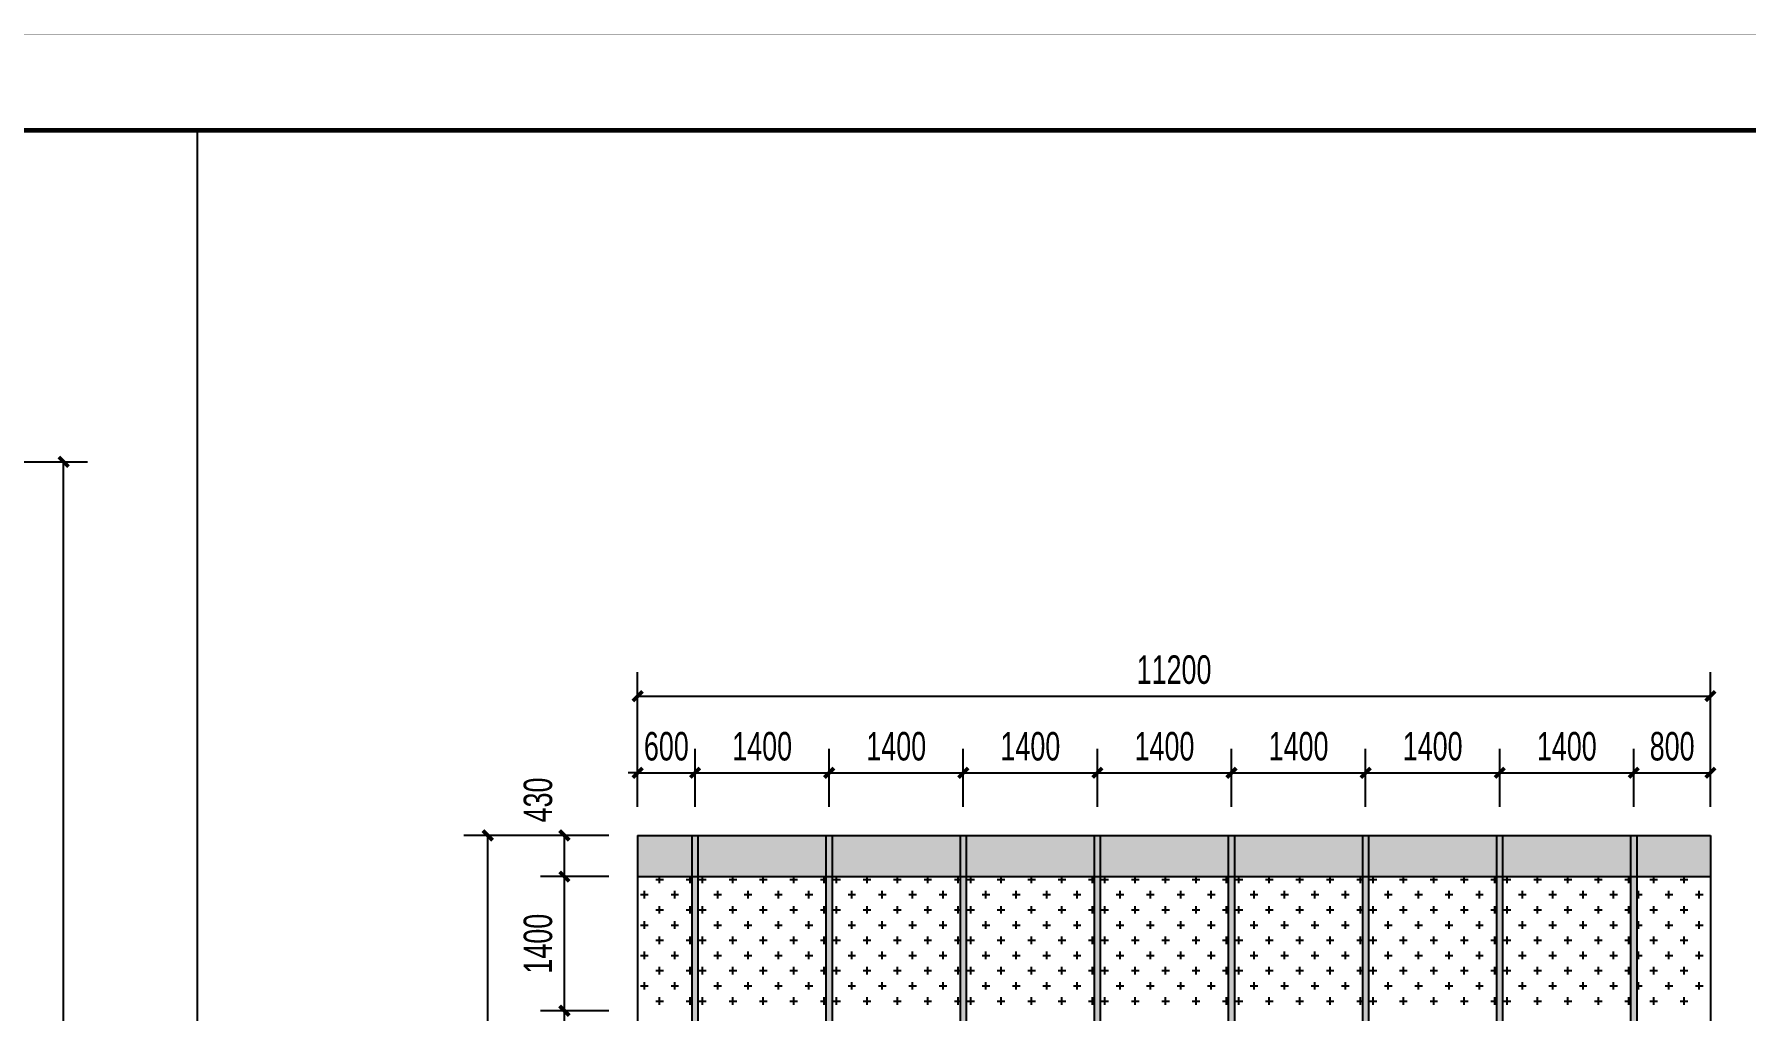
# Model space of a CAD drawing. Extents: x -3 to 440502, y -49243 to 59402.
# Drawn here: x 141707 to 159575, y 49209 to 59402 of the extents above; entities that cross this region are included whole.
import ezdxf

# ---------------------------------------------------------------- set-up
doc = ezdxf.new("R2010")
doc.units = 0
doc.header["$LTSCALE"] = 1000
doc.header["$MEASUREMENT"] = 0
for name, color, linetype in [('01-标注_尺寸', 124, 'Continuous'), ('05-填充_156', 156, 'Continuous'), ('05-填充_18', 18, 'Continuous'), ('A-0-图名图例', 2, 'Continuous'), ('D_铝板', 181, 'Continuous'), ('E-立面', 255, 'Continuous')]:
    doc.layers.add(name, color=color, linetype=linetype)
doc.styles.add('_TCH_DIM_T3', font='ros.shx', dxfattribs={"width": 0.705882, "bigfont": 'jd.shx'})
doc.dimstyles.new('_TCH_ARCH&&100', dxfattribs={"dimtxt": 297.5, "dimasz": 100, "dimexe": 250, "dimexo": 300, "dimgap": 126.25, "dimtad": 1, "dimdec": 0, "dimzin": 0, "dimdsep": 46, "dimtxsty": '_TCH_DIM_T3', "dimblk": 'ARCHTICK', "dimcen": 0.09, "dimclrt": 7, "dimazin": 2, "dimtfac": 1, "dimtdec": 0, "dimtix": 1, "dimtmove": 2, "dimatfit": 3, "dimfxl": 0, "dimtolj": 1, "dimtzin": 0, "dimarcsym": 0})

# ---------------------------------------------------------------- blocks, each defined once
blk = doc.blocks.new('图框-A1')
for points, const_width in [([(0, 0), (841, 0), (841, 594), (0, 594)], 0.05), ([(766, 584), (25, 584), (25, 10), (766, 10)], 0.5)]:
    blk.add_lwpolyline(points, close=True, dxfattribs=dict(const_width=const_width))
blk = doc.blocks.new('*U25')
at = {"layer": '05-填充_18'}
h = blk.add_hatch(color=256, dxfattribs=at)
h.dxf.hatch_style = 1
h.paths.add_polyline_path([(60, -15050), (0, -15050), (0, 310), (60, 310)])
blk.add_lwpolyline([(60, -15050), (0, -15050), (0, 310), (60, 310)], close=True)
blk = doc.blocks.new('_ArchTick')
at = {"color": 0, "linetype": 'ByBlock', "const_width": 0.4}
blk.add_lwpolyline([(-0.5, -0.5), (0.5, 0.5)], dxfattribs=at)
blk = doc.blocks.new('*D364')
at = {"layer": '01-标注_尺寸', "color": 0, "lineweight": -2, "transparency": 16777216}
for p, q in [((147706, 49209), (146992, 49209)), ((147242, 48309), (147242, 49209)), ((147706, 48309), (146992, 48309))]:
    blk.add_line(p, q, dxfattribs=at)
at = {"layer": 'Defpoints', "color": 0, "transparency": 16777216}
for p in [(147242, 49209), (148006, 49209), (148006, 48309)]:
    blk.add_point(p, dxfattribs=at)
at = {"layer": '01-标注_尺寸', "color": 0, "lineweight": -2, "transparency": 16777216, "xscale": 100, "yscale": 100, "zscale": 100}
for p, rotation in [((147242, 49209), 90), ((147242, 48309), 270)]:
    blk.add_blockref('_ArchTick', p, dxfattribs=dict(at, rotation=rotation))
at = {"layer": '01-标注_尺寸', "color": 7, "transparency": 16777216, "insert": (146967, 48759), "char_height": 297.5, "attachment_point": 5, "rotation": 90, "style": '_TCH_DIM_T3'}
blk.add_mtext('\\A1;900', dxfattribs=at)
blk = doc.blocks.new('*D365')
at = {"layer": '01-标注_尺寸', "color": 0, "lineweight": -2, "transparency": 16777216}
for p, q in [((147706, 50609), (146992, 50609)), ((147242, 49209), (147242, 50609)), ((147706, 49209), (146992, 49209))]:
    blk.add_line(p, q, dxfattribs=at)
at = {"layer": 'Defpoints', "color": 0, "transparency": 16777216}
for p in [(147242, 50609), (148006, 50609), (148006, 49209)]:
    blk.add_point(p, dxfattribs=at)
at = {"layer": '01-标注_尺寸', "color": 0, "lineweight": -2, "transparency": 16777216, "xscale": 100, "yscale": 100, "zscale": 100}
for p, rotation in [((147242, 50609), 90), ((147242, 49209), 270)]:
    blk.add_blockref('_ArchTick', p, dxfattribs=dict(at, rotation=rotation))
at = {"layer": '01-标注_尺寸', "color": 7, "transparency": 16777216, "insert": (146967, 49909), "char_height": 297.5, "attachment_point": 5, "rotation": 90, "style": '_TCH_DIM_T3'}
blk.add_mtext('\\A1;1400', dxfattribs=at)
blk = doc.blocks.new('*D366')
at = {"layer": '01-标注_尺寸', "color": 0, "lineweight": -2, "transparency": 16777216}
for p, q in [((147706, 51039), (146992, 51039)), ((147242, 50609), (147242, 51039)), ((147706, 50609), (146992, 50609))]:
    blk.add_line(p, q, dxfattribs=at)
at = {"layer": 'Defpoints', "color": 0, "transparency": 16777216}
for p in [(147242, 51039), (148006, 51039), (148006, 50609)]:
    blk.add_point(p, dxfattribs=at)
at = {"layer": '01-标注_尺寸', "color": 0, "lineweight": -2, "transparency": 16777216, "xscale": 100, "yscale": 100, "zscale": 100}
for p, rotation in [((147242, 51039), 90), ((147242, 50609), 270)]:
    blk.add_blockref('_ArchTick', p, dxfattribs=dict(at, rotation=rotation))
at = {"layer": '01-标注_尺寸', "color": 7, "transparency": 16777216, "insert": (146967, 51409), "char_height": 297.5, "attachment_point": 5, "rotation": 90, "style": '_TCH_DIM_T3'}
blk.add_mtext('\\A1;430', dxfattribs=at)
blk = doc.blocks.new('*D367')
at = {"layer": '01-标注_尺寸', "color": 0, "lineweight": -2, "transparency": 16777216}
for p, q in [((147536, 51039), (146192, 51039)), ((146442, 35679), (146442, 51039)), ((147536, 35679), (146192, 35679))]:
    blk.add_line(p, q, dxfattribs=at)
at = {"layer": 'Defpoints', "color": 0, "transparency": 16777216}
for p in [(146442, 51039), (147836, 51039), (147836, 35679)]:
    blk.add_point(p, dxfattribs=at)
at = {"layer": '01-标注_尺寸', "color": 0, "lineweight": -2, "transparency": 16777216, "xscale": 100, "yscale": 100, "zscale": 100}
for p, rotation in [((146442, 51039), 90), ((146442, 35679), 270)]:
    blk.add_blockref('_ArchTick', p, dxfattribs=dict(at, rotation=rotation))
at = {"layer": '01-标注_尺寸', "color": 7, "transparency": 16777216, "insert": (146167, 43359), "char_height": 297.5, "attachment_point": 5, "rotation": 90, "style": '_TCH_DIM_T3'}
blk.add_mtext('\\A1;15360', dxfattribs=at)
blk = doc.blocks.new('*D368')
at = {"layer": '01-标注_尺寸', "color": 0, "lineweight": -2, "transparency": 16777216}
for p, q in [((148006, 51339), (148006, 51943)), ((148606, 51339), (148606, 51943)), ((148006, 51693), (147906, 51693)), ((148006, 51693), (148606, 51693)), ((148606, 51693), (148706, 51693))]:
    blk.add_line(p, q, dxfattribs=at)
at = {"layer": 'Defpoints', "color": 0, "transparency": 16777216}
for p in [(148606, 51693), (148006, 51039), (148606, 51039)]:
    blk.add_point(p, dxfattribs=at)
at = {"layer": '01-标注_尺寸', "color": 0, "lineweight": -2, "transparency": 16777216, "xscale": 100, "yscale": 100, "zscale": 100}
blk.add_blockref('_ArchTick', (148006, 51693), dxfattribs=at)
at = {"layer": '01-标注_尺寸', "color": 0, "lineweight": -2, "transparency": 16777216, "xscale": 100, "yscale": 100, "zscale": 100, "rotation": 180}
blk.add_blockref('_ArchTick', (148606, 51693), dxfattribs=at)
at = {"layer": '01-标注_尺寸', "color": 7, "transparency": 16777216, "insert": (148306, 51968), "char_height": 297.5, "attachment_point": 5, "style": '_TCH_DIM_T3'}
blk.add_mtext('\\A1;600', dxfattribs=at)
blk = doc.blocks.new('*D369')
at = {"layer": '01-标注_尺寸', "color": 0, "lineweight": -2, "transparency": 16777216}
for p, q in [((148606, 51339), (148606, 51943)), ((150006, 51339), (150006, 51943)), ((148606, 51693), (150006, 51693))]:
    blk.add_line(p, q, dxfattribs=at)
at = {"layer": 'Defpoints', "color": 0, "transparency": 16777216}
for p in [(150006, 51693), (148606, 51039), (150006, 51039)]:
    blk.add_point(p, dxfattribs=at)
at = {"layer": '01-标注_尺寸', "color": 0, "lineweight": -2, "transparency": 16777216, "xscale": 100, "yscale": 100, "zscale": 100, "rotation": 180}
blk.add_blockref('_ArchTick', (148606, 51693), dxfattribs=at)
at = {"layer": '01-标注_尺寸', "color": 0, "lineweight": -2, "transparency": 16777216, "xscale": 100, "yscale": 100, "zscale": 100}
blk.add_blockref('_ArchTick', (150006, 51693), dxfattribs=at)
at = {"layer": '01-标注_尺寸', "color": 7, "transparency": 16777216, "insert": (149306, 51968), "char_height": 297.5, "attachment_point": 5, "style": '_TCH_DIM_T3'}
blk.add_mtext('\\A1;1400', dxfattribs=at)
blk = doc.blocks.new('*D370')
at = {"layer": '01-标注_尺寸', "color": 0, "lineweight": -2, "transparency": 16777216}
for p, q in [((150006, 51339), (150006, 51943)), ((151406, 51339), (151406, 51943)), ((150006, 51693), (151406, 51693))]:
    blk.add_line(p, q, dxfattribs=at)
at = {"layer": 'Defpoints', "color": 0, "transparency": 16777216}
for p in [(151406, 51693), (150006, 51039), (151406, 51039)]:
    blk.add_point(p, dxfattribs=at)
at = {"layer": '01-标注_尺寸', "color": 0, "lineweight": -2, "transparency": 16777216, "xscale": 100, "yscale": 100, "zscale": 100, "rotation": 180}
blk.add_blockref('_ArchTick', (150006, 51693), dxfattribs=at)
at = {"layer": '01-标注_尺寸', "color": 0, "lineweight": -2, "transparency": 16777216, "xscale": 100, "yscale": 100, "zscale": 100}
blk.add_blockref('_ArchTick', (151406, 51693), dxfattribs=at)
at = {"layer": '01-标注_尺寸', "color": 7, "transparency": 16777216, "insert": (150706, 51968), "char_height": 297.5, "attachment_point": 5, "style": '_TCH_DIM_T3'}
blk.add_mtext('\\A1;1400', dxfattribs=at)
blk = doc.blocks.new('*D371')
at = {"layer": '01-标注_尺寸', "color": 0, "lineweight": -2, "transparency": 16777216}
for p, q in [((151406, 51339), (151406, 51943)), ((152806, 51339), (152806, 51943)), ((151406, 51693), (152806, 51693))]:
    blk.add_line(p, q, dxfattribs=at)
at = {"layer": 'Defpoints', "color": 0, "transparency": 16777216}
for p in [(152806, 51693), (151406, 51039), (152806, 51039)]:
    blk.add_point(p, dxfattribs=at)
at = {"layer": '01-标注_尺寸', "color": 0, "lineweight": -2, "transparency": 16777216, "xscale": 100, "yscale": 100, "zscale": 100, "rotation": 180}
blk.add_blockref('_ArchTick', (151406, 51693), dxfattribs=at)
at = {"layer": '01-标注_尺寸', "color": 0, "lineweight": -2, "transparency": 16777216, "xscale": 100, "yscale": 100, "zscale": 100}
blk.add_blockref('_ArchTick', (152806, 51693), dxfattribs=at)
at = {"layer": '01-标注_尺寸', "color": 7, "transparency": 16777216, "insert": (152106, 51968), "char_height": 297.5, "attachment_point": 5, "style": '_TCH_DIM_T3'}
blk.add_mtext('\\A1;1400', dxfattribs=at)
blk = doc.blocks.new('*D372')
at = {"layer": '01-标注_尺寸', "color": 0, "lineweight": -2, "transparency": 16777216}
for p, q in [((152806, 51339), (152806, 51943)), ((154206, 51339), (154206, 51943)), ((152806, 51693), (154206, 51693))]:
    blk.add_line(p, q, dxfattribs=at)
at = {"layer": 'Defpoints', "color": 0, "transparency": 16777216}
for p in [(154206, 51693), (152806, 51039), (154206, 51039)]:
    blk.add_point(p, dxfattribs=at)
at = {"layer": '01-标注_尺寸', "color": 0, "lineweight": -2, "transparency": 16777216, "xscale": 100, "yscale": 100, "zscale": 100, "rotation": 180}
blk.add_blockref('_ArchTick', (152806, 51693), dxfattribs=at)
at = {"layer": '01-标注_尺寸', "color": 0, "lineweight": -2, "transparency": 16777216, "xscale": 100, "yscale": 100, "zscale": 100}
blk.add_blockref('_ArchTick', (154206, 51693), dxfattribs=at)
at = {"layer": '01-标注_尺寸', "color": 7, "transparency": 16777216, "insert": (153506, 51968), "char_height": 297.5, "attachment_point": 5, "style": '_TCH_DIM_T3'}
blk.add_mtext('\\A1;1400', dxfattribs=at)
blk = doc.blocks.new('*D373')
at = {"layer": '01-标注_尺寸', "color": 0, "lineweight": -2, "transparency": 16777216}
for p, q in [((154206, 51339), (154206, 51943)), ((155606, 51339), (155606, 51943)), ((154206, 51693), (155606, 51693))]:
    blk.add_line(p, q, dxfattribs=at)
at = {"layer": 'Defpoints', "color": 0, "transparency": 16777216}
for p in [(155606, 51693), (154206, 51039), (155606, 51039)]:
    blk.add_point(p, dxfattribs=at)
at = {"layer": '01-标注_尺寸', "color": 0, "lineweight": -2, "transparency": 16777216, "xscale": 100, "yscale": 100, "zscale": 100, "rotation": 180}
blk.add_blockref('_ArchTick', (154206, 51693), dxfattribs=at)
at = {"layer": '01-标注_尺寸', "color": 0, "lineweight": -2, "transparency": 16777216, "xscale": 100, "yscale": 100, "zscale": 100}
blk.add_blockref('_ArchTick', (155606, 51693), dxfattribs=at)
at = {"layer": '01-标注_尺寸', "color": 7, "transparency": 16777216, "insert": (154906, 51968), "char_height": 297.5, "attachment_point": 5, "style": '_TCH_DIM_T3'}
blk.add_mtext('\\A1;1400', dxfattribs=at)
blk = doc.blocks.new('*D374')
at = {"layer": '01-标注_尺寸', "color": 0, "lineweight": -2, "transparency": 16777216}
for p, q in [((155606, 51339), (155606, 51943)), ((157006, 51339), (157006, 51943)), ((155606, 51693), (157006, 51693))]:
    blk.add_line(p, q, dxfattribs=at)
at = {"layer": 'Defpoints', "color": 0, "transparency": 16777216}
for p in [(157006, 51693), (155606, 51039), (157006, 51039)]:
    blk.add_point(p, dxfattribs=at)
at = {"layer": '01-标注_尺寸', "color": 0, "lineweight": -2, "transparency": 16777216, "xscale": 100, "yscale": 100, "zscale": 100, "rotation": 180}
blk.add_blockref('_ArchTick', (155606, 51693), dxfattribs=at)
at = {"layer": '01-标注_尺寸', "color": 0, "lineweight": -2, "transparency": 16777216, "xscale": 100, "yscale": 100, "zscale": 100}
blk.add_blockref('_ArchTick', (157006, 51693), dxfattribs=at)
at = {"layer": '01-标注_尺寸', "color": 7, "transparency": 16777216, "insert": (156306, 51968), "char_height": 297.5, "attachment_point": 5, "style": '_TCH_DIM_T3'}
blk.add_mtext('\\A1;1400', dxfattribs=at)
blk = doc.blocks.new('*D375')
at = {"layer": '01-标注_尺寸', "color": 0, "lineweight": -2, "transparency": 16777216}
for p, q in [((157006, 51339), (157006, 51943)), ((158406, 51339), (158406, 51943)), ((157006, 51693), (158406, 51693))]:
    blk.add_line(p, q, dxfattribs=at)
at = {"layer": 'Defpoints', "color": 0, "transparency": 16777216}
for p in [(158406, 51693), (157006, 51039), (158406, 51039)]:
    blk.add_point(p, dxfattribs=at)
at = {"layer": '01-标注_尺寸', "color": 0, "lineweight": -2, "transparency": 16777216, "xscale": 100, "yscale": 100, "zscale": 100, "rotation": 180}
blk.add_blockref('_ArchTick', (157006, 51693), dxfattribs=at)
at = {"layer": '01-标注_尺寸', "color": 0, "lineweight": -2, "transparency": 16777216, "xscale": 100, "yscale": 100, "zscale": 100}
blk.add_blockref('_ArchTick', (158406, 51693), dxfattribs=at)
at = {"layer": '01-标注_尺寸', "color": 7, "transparency": 16777216, "insert": (157706, 51968), "char_height": 297.5, "attachment_point": 5, "style": '_TCH_DIM_T3'}
blk.add_mtext('\\A1;1400', dxfattribs=at)
blk = doc.blocks.new('*D376')
at = {"layer": '01-标注_尺寸', "color": 0, "lineweight": -2, "transparency": 16777216}
for p, q in [((158406, 51339), (158406, 51943)), ((159206, 51339), (159206, 51943)), ((158406, 51693), (159206, 51693))]:
    blk.add_line(p, q, dxfattribs=at)
at = {"layer": 'Defpoints', "color": 0, "transparency": 16777216}
for p in [(159206, 51693), (158406, 51039), (159206, 51039)]:
    blk.add_point(p, dxfattribs=at)
at = {"layer": '01-标注_尺寸', "color": 0, "lineweight": -2, "transparency": 16777216, "xscale": 100, "yscale": 100, "zscale": 100, "rotation": 180}
blk.add_blockref('_ArchTick', (158406, 51693), dxfattribs=at)
at = {"layer": '01-标注_尺寸', "color": 0, "lineweight": -2, "transparency": 16777216, "xscale": 100, "yscale": 100, "zscale": 100}
blk.add_blockref('_ArchTick', (159206, 51693), dxfattribs=at)
at = {"layer": '01-标注_尺寸', "color": 7, "transparency": 16777216, "insert": (158806, 51968), "char_height": 297.5, "attachment_point": 5, "style": '_TCH_DIM_T3'}
blk.add_mtext('\\A1;800', dxfattribs=at)
blk = doc.blocks.new('*D377')
at = {"layer": '01-标注_尺寸', "color": 0, "lineweight": -2, "transparency": 16777216}
for p, q in [((148006, 51421), (148006, 52743)), ((159206, 51421), (159206, 52743)), ((148006, 52493), (159206, 52493))]:
    blk.add_line(p, q, dxfattribs=at)
at = {"layer": 'Defpoints', "color": 0, "transparency": 16777216}
for p in [(159206, 52493), (148006, 51121), (159206, 51121)]:
    blk.add_point(p, dxfattribs=at)
at = {"layer": '01-标注_尺寸', "color": 0, "lineweight": -2, "transparency": 16777216, "xscale": 100, "yscale": 100, "zscale": 100, "rotation": 180}
blk.add_blockref('_ArchTick', (148006, 52493), dxfattribs=at)
at = {"layer": '01-标注_尺寸', "color": 0, "lineweight": -2, "transparency": 16777216, "xscale": 100, "yscale": 100, "zscale": 100}
blk.add_blockref('_ArchTick', (159206, 52493), dxfattribs=at)
at = {"layer": '01-标注_尺寸', "color": 7, "transparency": 16777216, "insert": (153606, 52768), "char_height": 297.5, "attachment_point": 5, "style": '_TCH_DIM_T3'}
blk.add_mtext('\\A1;11200', dxfattribs=at)
blk = doc.blocks.new('*D494')
at = {"layer": '01-标注_尺寸', "color": 0, "lineweight": -2, "transparency": 16777216}
for p, q in [((140720, 54939), (142264, 54939)), ((142014, 37679), (142014, 54939)), ((140720, 37679), (142264, 37679))]:
    blk.add_line(p, q, dxfattribs=at)
at = {"layer": 'Defpoints', "color": 0, "transparency": 16777216}
for p in [(140420, 54939), (142014, 54939), (140420, 37679)]:
    blk.add_point(p, dxfattribs=at)
at = {"layer": '01-标注_尺寸', "color": 0, "lineweight": -2, "transparency": 16777216, "xscale": 100, "yscale": 100, "zscale": 100}
for p, rotation in [((142014, 54939), 90), ((142014, 37679), 270)]:
    blk.add_blockref('_ArchTick', p, dxfattribs=dict(at, rotation=rotation))
at = {"layer": '01-标注_尺寸', "color": 7, "transparency": 16777216, "insert": (141739, 46309), "char_height": 297.5, "attachment_point": 5, "rotation": 90, "style": '_TCH_DIM_T3'}
blk.add_mtext('\\A1;17260', dxfattribs=at)

msp = doc.modelspace()

# ---------------------------------------------------------------- hatches: boundary and pattern name
at = {"layer": '05-填充_156'}
h = msp.add_hatch(dxfattribs=at)
h.set_pattern_fill('CROSS', color=136, scale=100)
h.set_pattern_definition([(0, (-383140.29, -7363.85), (158.75, 158.75), [79.375, -238.125]), (90, (-383100.6, -7403.54), (-158.75, 158.75), [79.375, -238.125])])
h.paths.add_polyline_path([(148576.1, 50608.8), (148006.1, 50608.8), (148006.1, 49208.8), (148576.1, 49208.8)])
h = msp.add_hatch(dxfattribs=at)
h.set_pattern_fill('CROSS', color=136, scale=100)
h.set_pattern_definition([(0, (-381740.29, -7363.85), (158.75, 158.75), [79.375, -238.125]), (90, (-381700.6, -7403.54), (-158.75, 158.75), [79.375, -238.125])])
h.paths.add_polyline_path([(149976.1, 50608.8), (148636.1, 50608.8), (148636.1, 49208.8), (149976.1, 49208.8)])
h = msp.add_hatch(dxfattribs=at)
h.set_pattern_fill('CROSS', color=136, scale=100)
h.set_pattern_definition([(0, (-380340.29, -7363.85), (158.75, 158.75), [79.375, -238.125]), (90, (-380300.6, -7403.54), (-158.75, 158.75), [79.375, -238.125])])
h.paths.add_polyline_path([(151376.1, 50608.8), (150036.1, 50608.8), (150036.1, 49208.8), (151376.1, 49208.8)])
h = msp.add_hatch(dxfattribs=at)
h.set_pattern_fill('CROSS', color=136, scale=100)
h.set_pattern_definition([(0, (-378940.29, -7363.85), (158.75, 158.75), [79.375, -238.125]), (90, (-378900.6, -7403.54), (-158.75, 158.75), [79.375, -238.125])])
h.paths.add_polyline_path([(152776.1, 50608.8), (151436.1, 50608.8), (151436.1, 49208.8), (152776.1, 49208.8)])
h = msp.add_hatch(dxfattribs=at)
h.set_pattern_fill('CROSS', color=136, scale=100)
h.set_pattern_definition([(0, (-377540.29, -7363.85), (158.75, 158.75), [79.375, -238.125]), (90, (-377500.6, -7403.54), (-158.75, 158.75), [79.375, -238.125])])
h.paths.add_polyline_path([(154176.1, 50608.8), (152836.1, 50608.8), (152836.1, 49208.8), (154176.1, 49208.8)])
h = msp.add_hatch(dxfattribs=at)
h.set_pattern_fill('CROSS', color=136, scale=100)
h.set_pattern_definition([(0, (-376140.29, -7363.85), (158.75, 158.75), [79.375, -238.125]), (90, (-376100.6, -7403.54), (-158.75, 158.75), [79.375, -238.125])])
h.paths.add_polyline_path([(155576.1, 50608.8), (154236.1, 50608.8), (154236.1, 49208.8), (155576.1, 49208.8)])
h = msp.add_hatch(dxfattribs=at)
h.set_pattern_fill('CROSS', color=136, scale=100)
h.set_pattern_definition([(0, (-374740.29, -7363.85), (158.75, 158.75), [79.375, -238.125]), (90, (-374700.6, -7403.54), (-158.75, 158.75), [79.375, -238.125])])
h.paths.add_polyline_path([(156976.1, 50608.8), (155636.1, 50608.8), (155636.1, 49208.8), (156976.1, 49208.8)])
h = msp.add_hatch(dxfattribs=at)
h.set_pattern_fill('CROSS', color=136, scale=100)
h.set_pattern_definition([(0, (-373340.29, -7363.85), (158.75, 158.75), [79.375, -238.125]), (90, (-373300.6, -7403.54), (-158.75, 158.75), [79.375, -238.125])])
h.paths.add_polyline_path([(158376.1, 50608.8), (157036.1, 50608.8), (157036.1, 49208.8), (158376.1, 49208.8)])
h = msp.add_hatch(dxfattribs=at)
h.set_pattern_fill('CROSS', color=136, scale=100)
h.set_pattern_definition([(0, (-370540.29, -7363.85), (158.75, 158.75), [79.375, -238.125]), (90, (-370500.6, -7403.54), (-158.75, 158.75), [79.375, -238.125])])
h.paths.add_polyline_path([(159206.1, 50608.8), (158436.1, 50608.8), (158436.1, 49208.8), (159206.1, 49208.8)])
at = {"layer": '05-填充_18'}
h = msp.add_hatch(color=256, dxfattribs=at)
h.dxf.hatch_style = 1
h.paths.add_polyline_path([(159206.1, 51038.8), (148006.1, 51038.8), (148006.1, 50608.8), (159206.1, 50608.8)])

# ---------------------------------------------------------------- linework, layer by layer
at = {"layer": 'A-0-图名图例'}
msp.add_lwpolyline([(143409.8, 31078.8), (143409.8, 58400)], dxfattribs=at)
at = {"layer": 'E-立面'}
for points in [[(148006.1, 51038.8), (148006.1, 35678.8)], [(148006.1, 51038.8), (159206.1, 51038.8)], [(159206.1, 51038.8), (159206.1, 35678.8)], [(148006.1, 50608.8), (159206.1, 50608.8)]]:
    msp.add_lwpolyline(points, dxfattribs=at)

# ---------------------------------------------------------------- block references
at = {"xscale": 100, "yscale": 100, "zscale": 100}
msp.add_blockref('图框-A1', (89100, 0), dxfattribs=at)
at = {"layer": 'D_铝板'}
for p in [(148576.1, 50728.9), (149976.1, 50728.9), (151376.1, 50728.9), (152776.1, 50728.9), (154176.1, 50728.9), (155576.1, 50728.9), (156976.1, 50728.9), (158376.1, 50728.9)]:
    msp.add_blockref('*U25', p, dxfattribs=at)

# ---------------------------------------------------------------- dimensions: what is measured, and where the dimension line sits
at = {"layer": '01-标注_尺寸'}
for p1, p2, distance, picture, middle in [((140419.7, 37678.8), (140419.7, 54938.8), -1594.2, '*D494', (141739, 46308.8)), ((148006.1, 51121.2), (159206.1, 51121.2), 1371.8, '*D377', (153606.1, 52768)), ((148006.1, 51038.8), (148606.1, 51038.8), 654.2, '*D368', (148306.1, 51968)), ((148606.1, 51038.8), (150006.1, 51038.8), 654.2, '*D369', (149306.1, 51968)), ((150006.1, 51038.8), (151406.1, 51038.8), 654.2, '*D370', (150706.1, 51968)), ((151406.1, 51038.8), (152806.1, 51038.8), 654.2, '*D371', (152106.1, 51968)), ((152806.1, 51038.8), (154206.1, 51038.8), 654.2, '*D372', (153506.1, 51968)), ((154206.1, 51038.8), (155606.1, 51038.8), 654.2, '*D373', (154906.1, 51968)), ((155606.1, 51038.8), (157006.1, 51038.8), 654.2, '*D374', (156306.1, 51968)), ((157006.1, 51038.8), (158406.1, 51038.8), 654.2, '*D375', (157706.1, 51968)), ((158406.1, 51038.8), (159206.1, 51038.8), 654.2, '*D376', (158806.1, 51968)), ((147835.8, 35678.8), (147835.8, 51038.8), 1393.9, '*D367', (146166.9, 43358.8)), ((148006.1, 49208.8), (148006.1, 50608.8), 764.3, '*D365', (146966.9, 49908.8)), ((148006.1, 48308.8), (148006.1, 49208.8), 764.3, '*D364', (146966.9, 48758.8))]:
    dim = msp.add_aligned_dim(p1=p1, p2=p2, distance=distance, dimstyle='_TCH_ARCH&&100', dxfattribs=at)
    dim.commit()
    dim.dimension.update_dxf_attribs({"geometry": picture, "text_midpoint": middle})
dim = msp.add_linear_dim(base=(147241.9, 51038.8), p1=(148006.1, 50608.8), p2=(148006.1, 51038.8), angle=90, dimstyle='_TCH_ARCH&&100', dxfattribs=at)
dim.commit()
dim.dimension.update_dxf_attribs({"geometry": '*D366', "text_midpoint": (146966.9, 51408.8), "dimtype": 161})

doc.saveas('drawing.dxf')
